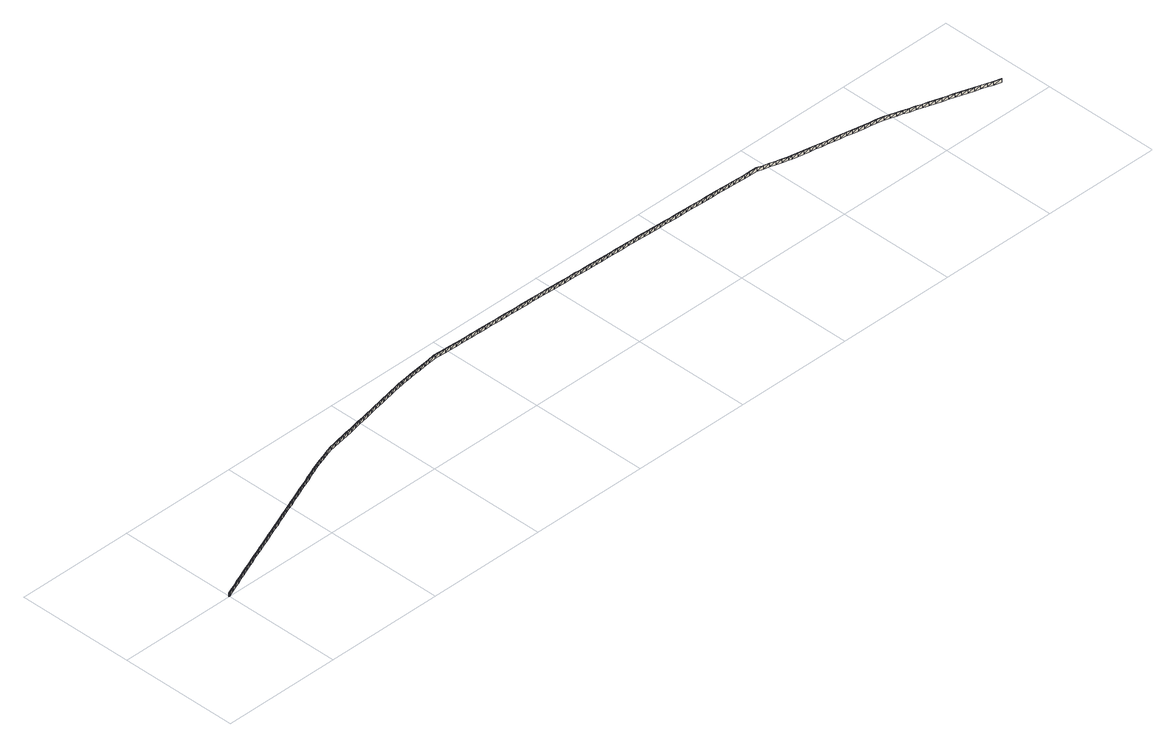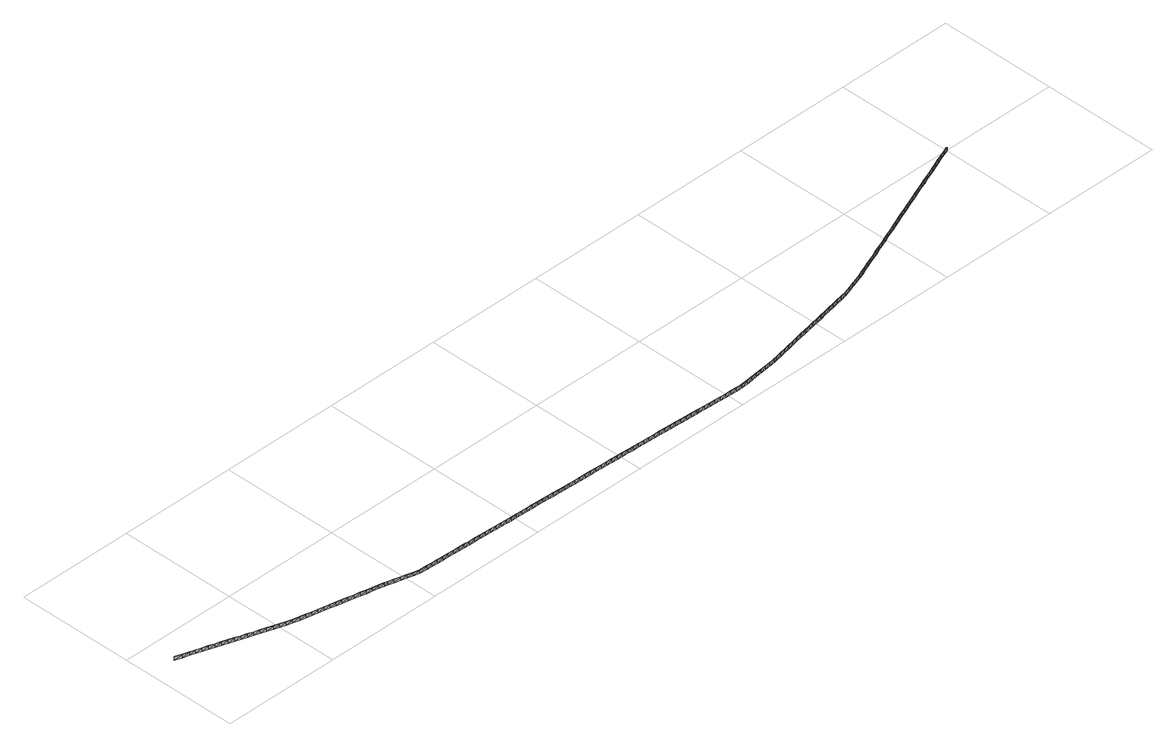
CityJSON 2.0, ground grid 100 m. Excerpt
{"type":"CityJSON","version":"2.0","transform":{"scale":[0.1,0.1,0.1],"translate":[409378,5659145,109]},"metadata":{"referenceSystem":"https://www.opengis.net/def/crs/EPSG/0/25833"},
"CityObjects":{
"building1":{"type":"Building","attributes":{"Art":1000,"Stand_DGM":"2016","Stand_Basis-DLM":"2021","Gemeindeschluessel":"14612000","ObjektHoehe":3,"Stand_Laserscan":"2016","BodenHoehe":0,"Stand_3D-Stadtmodell":"2023","Geometrietyp2DReferenz":2000,"AbsoluteHoehe":0,"measuredHeight":3,"function":"51009_1700","roofType":"9999"},"geometry":[{"type":"MultiSurface","lod":"2","boundaries":[[[0,1,2]],[[3,1,0]],[[4,3,0]],[[5,3,4]],[[6,5,4]],[[7,5,6]],[[8,7,6]],[[9,7,8]],[[10,9,8]],[[11,9,10]],[[12,11,10]],[[13,11,12]],[[14,13,12]],[[15,13,14]],[[16,15,14]],[[17,15,16]],[[18,17,16]],[[19,17,18]],[[20,19,18]],[[21,19,20]],[[22,21,20]],[[23,21,22]],[[24,23,22]],[[25,23,24]],[[26,25,24]],[[27,25,26]],[[28,27,26]],[[29,27,28]],[[30,29,28]],[[31,29,30]],[[32,31,30]],[[33,31,32]],[[34,33,32]],[[35,33,34]],[[36,35,34]],[[37,35,36]],[[38,37,36]],[[39,37,38]],[[40,39,38]],[[41,39,40]],[[42,41,40]],[[43,41,42]],[[44,43,42]],[[45,43,44]],[[46,45,44]],[[47,48,49]],[[50,48,47]],[[51,50,52]],[[53,50,51]],[[54,53,51]],[[55,53,54]],[[56,55,54]],[[57,55,56]],[[58,57,56]],[[59,57,58]],[[60,59,58]],[[61,59,60]],[[61,60,62]],[[63,61,62]],[[64,65,62]],[[66,65,64]],[[67,66,64]],[[68,66,67]],[[69,68,67]],[[70,68,69]],[[71,70,69]],[[72,70,71]],[[73,72,71]],[[74,72,73]],[[75,74,73]],[[76,74,75]],[[77,76,75]],[[78,76,77]],[[79,78,77]],[[80,78,79]],[[81,80,79]],[[82,80,81]],[[83,82,81]],[[84,82,83]],[[85,84,83]],[[86,84,85]],[[87,86,85]],[[88,86,87]],[[89,88,87]],[[90,88,89]],[[91,90,89]],[[92,90,91]],[[93,92,91]],[[94,92,93]],[[95,94,96]],[[97,98,99]],[[100,45,46]],[[99,100,46]],[[98,100,99]],[[101,98,97]],[[102,101,97]],[[103,101,102]],[[104,103,102]],[[105,103,104]],[[106,105,104]],[[107,105,106]],[[108,107,106]],[[109,107,108]],[[110,109,108]],[[111,109,110]],[[112,111,110]],[[113,111,112]],[[114,113,112]],[[115,113,114]],[[116,115,114]],[[117,115,116]],[[118,117,116]],[[119,117,118]],[[120,119,118]],[[121,119,120]],[[122,121,120]],[[123,121,122]],[[124,123,122]],[[125,123,124]],[[126,125,124]],[[127,125,126]],[[128,127,126]],[[129,127,128]],[[130,129,128]],[[131,129,130]],[[132,131,130]],[[133,131,132]],[[134,133,132]],[[135,133,134]],[[136,135,134]],[[137,135,136]],[[138,137,136]],[[139,137,138]],[[140,139,138]],[[141,139,140]],[[142,143,144]],[[144,141,140]],[[143,141,144]],[[145,143,142]],[[146,145,142]],[[147,145,146]],[[148,147,146]],[[149,147,148]],[[150,149,148]],[[151,149,150]],[[152,151,150]],[[153,151,152]],[[154,153,152]],[[155,153,154]],[[156,155,154]],[[157,155,156]],[[158,157,159]],[[160,157,158]],[[161,160,158]],[[162,160,161]],[[163,162,161]],[[164,162,163]],[[165,164,163]],[[166,164,165]],[[167,166,165]],[[168,166,167]],[[169,168,167]],[[170,168,169]],[[171,170,169]],[[172,170,171]],[[173,172,174]],[[175,172,173]],[[176,175,173]],[[177,175,176]],[[178,177,176]],[[179,177,178]],[[180,179,178]],[[181,179,180]],[[182,181,180]],[[183,181,182]],[[184,183,182]],[[185,183,184]],[[186,185,184]],[[187,185,186]],[[188,187,186]],[[189,190,191]],[[192,94,95]],[[191,192,95]],[[190,192,191]],[[193,190,189]],[[194,193,189]],[[195,193,194]],[[196,195,194]],[[197,195,196]],[[198,197,196]],[[199,197,198]],[[200,199,198]],[[201,199,200]],[[202,201,200]],[[203,201,202]],[[204,203,202]],[[205,203,204]],[[206,205,204]],[[207,205,206]],[[208,207,206]],[[209,207,208]],[[210,209,208]],[[211,209,210]],[[212,211,210]],[[213,211,212]],[[214,213,212]],[[215,213,214]],[[216,215,214]],[[217,215,216]],[[218,217,216]],[[219,217,218]],[[220,219,218]],[[221,219,220]],[[222,221,220]],[[223,221,222]],[[224,225,226]],[[225,187,188]],[[226,225,188]],[[227,224,226]],[[228,224,227]],[[229,228,227]],[[230,228,229]],[[231,230,229]],[[232,230,231]],[[233,232,231]],[[234,232,233]],[[235,234,233]],[[236,234,235]],[[237,236,235]],[[238,236,237]],[[239,238,237]],[[240,238,239]],[[241,240,239]],[[242,240,241]],[[243,242,241]],[[244,242,243]],[[245,244,243]],[[246,244,245]],[[247,246,245]],[[248,246,247]],[[249,248,247]],[[250,248,249]],[[251,250,249]],[[252,250,251]],[[253,252,251]],[[254,252,253]],[[255,254,253]],[[256,254,255]],[[257,256,255]],[[258,256,257]],[[259,258,257]],[[260,258,259]],[[261,260,259]],[[262,260,261]],[[263,262,261]],[[264,262,263]],[[265,264,263]],[[266,264,265]],[[267,266,265]],[[268,266,267]],[[269,270,271]],[[272,268,267]],[[270,268,272]],[[271,270,272]],[[273,269,271]],[[274,269,273]],[[275,274,273]],[[276,274,275]],[[277,276,275]],[[278,276,277]],[[279,278,277]],[[280,278,279]],[[281,280,279]],[[282,280,281]],[[283,282,281]],[[284,282,283]],[[285,284,283]],[[286,284,285]],[[287,286,285]],[[288,286,287]],[[289,288,287]],[[290,288,289]],[[291,290,289]],[[292,290,291]],[[293,292,291]],[[294,292,293]],[[295,294,293]],[[296,294,295]],[[297,296,295]],[[298,296,297]],[[299,298,297]],[[300,298,299]],[[301,300,299]],[[302,300,301]],[[303,302,301]],[[304,302,303]],[[305,304,303]],[[306,304,305]],[[307,306,305]],[[308,306,307]],[[309,308,307]],[[310,308,309]],[[311,312,313]],[[314,310,309]],[[312,310,314]],[[313,312,314]],[[315,311,313]],[[316,311,315]],[[317,316,315]],[[318,316,317]],[[319,318,317]],[[320,318,319]],[[321,320,319]],[[322,320,321]],[[323,322,321]],[[324,322,323]],[[325,324,323]],[[326,324,325]],[[49,326,325]],[[48,326,49]],[[327,328,81]],[[329,77,75]],[[330,327,79]],[[330,79,77]],[[327,81,79]],[[328,331,83]],[[328,83,81]],[[331,332,85]],[[331,85,83]],[[332,333,87]],[[332,87,85]],[[333,334,89]],[[333,89,87]],[[334,335,91]],[[334,91,89]],[[335,336,93]],[[335,93,91]],[[337,338,95]],[[337,95,96]],[[338,339,191]],[[338,191,95]],[[339,340,189]],[[339,189,191]],[[340,341,194]],[[340,194,189]],[[341,342,196]],[[341,196,194]],[[342,343,198]],[[342,198,196]],[[343,344,200]],[[343,200,198]],[[344,345,202]],[[344,202,200]],[[345,346,204]],[[345,204,202]],[[346,347,206]],[[346,206,204]],[[347,348,208]],[[347,208,206]],[[348,349,210]],[[348,210,208]],[[349,350,212]],[[349,212,210]],[[350,351,214]],[[350,214,212]],[[143,145,352]],[[139,353,354]],[[141,143,355]],[[141,355,353]],[[143,352,355]],[[145,147,356]],[[145,356,352]],[[147,149,357]],[[147,357,356]],[[149,151,358]],[[149,358,357]],[[151,153,359]],[[151,359,358]],[[153,155,360]],[[153,360,359]],[[155,157,361]],[[155,361,360]],[[157,160,362]],[[157,362,361]],[[160,162,363]],[[160,363,362]],[[162,164,364]],[[162,364,363]],[[164,166,365]],[[164,365,364]],[[166,168,366]],[[166,366,365]],[[168,170,367]],[[168,367,366]],[[170,172,368]],[[170,368,367]],[[172,175,369]],[[172,369,368]],[[175,177,370]],[[175,370,369]],[[177,179,371]],[[177,371,370]],[[179,181,372]],[[179,372,371]],[[181,183,373]],[[181,373,372]],[[183,185,374]],[[183,374,373]],[[185,187,375]],[[185,375,374]],[[187,225,376]],[[187,376,375]],[[225,224,377]],[[225,377,376]],[[224,228,378]],[[224,378,377]],[[228,230,379]],[[228,379,378]],[[230,232,380]],[[230,380,379]],[[232,234,381]],[[232,381,380]],[[234,236,382]],[[234,382,381]],[[236,238,383]],[[236,383,382]],[[238,240,384]],[[238,384,383]],[[240,242,385]],[[240,385,384]],[[242,244,386]],[[242,386,385]],[[244,246,387]],[[244,387,386]],[[246,248,388]],[[246,388,387]],[[248,250,389]],[[248,389,388]],[[250,252,390]],[[250,390,389]],[[252,254,391]],[[252,391,390]],[[254,256,392]],[[254,392,391]],[[256,258,393]],[[256,393,392]],[[258,260,394]],[[258,394,393]],[[260,262,395]],[[260,395,394]],[[262,264,396]],[[262,396,395]],[[264,266,397]],[[264,397,396]],[[266,268,398]],[[270,269,399]],[[266,398,397]],[[268,270,400]],[[268,400,398]],[[270,399,400]],[[269,274,401]],[[269,401,399]],[[274,276,402]],[[274,402,401]],[[276,278,403]],[[276,403,402]],[[278,280,404]],[[278,404,403]],[[280,282,405]],[[280,405,404]],[[282,284,406]],[[282,406,405]],[[284,286,407]],[[284,407,406]],[[286,288,408]],[[286,408,407]],[[288,290,409]],[[288,409,408]],[[290,292,410]],[[290,410,409]],[[292,294,411]],[[292,411,410]],[[294,296,412]],[[294,412,411]],[[296,298,413]],[[296,413,412]],[[298,300,414]],[[298,414,413]],[[300,302,415]],[[300,415,414]],[[302,304,416]],[[302,416,415]],[[304,306,417]],[[304,417,416]],[[306,308,418]],[[306,418,417]],[[308,310,419]],[[308,419,418]],[[310,312,420]],[[310,420,419]],[[312,311,421]],[[312,421,420]],[[311,316,422]],[[311,422,421]],[[316,318,423]],[[316,423,422]],[[318,320,424]],[[318,424,423]],[[320,322,425]],[[320,425,424]],[[322,324,426]],[[322,426,425]],[[324,326,427]],[[324,427,426]],[[326,48,428]],[[326,428,427]],[[48,50,429]],[[48,429,428]],[[50,53,430]],[[50,430,429]],[[53,55,431]],[[53,431,430]],[[55,57,432]],[[55,432,431]],[[57,59,433]],[[57,433,432]],[[59,61,434]],[[59,434,433]],[[61,63,435]],[[61,435,434]],[[65,66,436]],[[65,436,437]],[[66,68,438]],[[66,438,436]],[[68,70,439]],[[68,439,438]],[[70,72,440]],[[70,440,439]],[[72,74,441]],[[72,441,440]],[[74,76,442]],[[74,442,441]],[[76,78,443]],[[76,443,442]],[[78,80,444]],[[445,218,216]],[[351,445,216]],[[351,216,214]],[[445,446,218]],[[446,447,220]],[[446,220,218]],[[447,448,222]],[[447,222,220]],[[1,3,449]],[[1,449,450]],[[3,5,451]],[[3,451,449]],[[5,7,452]],[[5,452,451]],[[7,9,453]],[[7,453,452]],[[9,11,454]],[[9,454,453]],[[11,13,455]],[[11,455,454]],[[13,15,456]],[[82,84,457]],[[78,444,443]],[[80,82,458]],[[80,458,444]],[[82,457,458]],[[84,86,459]],[[84,459,457]],[[86,88,460]],[[86,460,459]],[[88,90,461]],[[88,461,460]],[[90,92,462]],[[90,462,461]],[[92,94,463]],[[92,463,462]],[[94,192,464]],[[94,464,463]],[[192,190,465]],[[192,465,464]],[[190,193,466]],[[190,466,465]],[[193,195,467]],[[193,467,466]],[[195,197,468]],[[195,468,467]],[[197,199,469]],[[197,469,468]],[[199,201,470]],[[199,470,469]],[[201,203,471]],[[201,471,470]],[[203,205,472]],[[203,472,471]],[[205,207,473]],[[205,473,472]],[[207,209,474]],[[207,474,473]],[[209,211,475]],[[209,475,474]],[[211,213,476]],[[211,476,475]],[[213,215,477]],[[213,477,476]],[[215,217,478]],[[215,478,477]],[[479,480,0]],[[479,0,2]],[[480,481,4]],[[480,4,0]],[[481,482,6]],[[481,6,4]],[[482,483,8]],[[482,8,6]],[[483,484,10]],[[483,10,8]],[[484,485,12]],[[484,12,10]],[[485,486,14]],[[485,14,12]],[[486,487,16]],[[486,16,14]],[[487,488,18]],[[487,18,16]],[[488,489,20]],[[488,20,18]],[[489,490,22]],[[489,22,20]],[[490,491,24]],[[490,24,22]],[[491,492,26]],[[491,26,24]],[[492,493,28]],[[492,28,26]],[[493,494,30]],[[493,30,28]],[[494,495,32]],[[494,32,30]],[[495,496,34]],[[495,34,32]],[[496,497,36]],[[496,36,34]],[[497,498,38]],[[497,38,36]],[[498,499,40]],[[498,40,38]],[[499,500,42]],[[499,42,40]],[[219,501,502]],[[217,219,502]],[[217,502,478]],[[219,221,501]],[[221,223,503]],[[221,503,501]],[[450,479,2]],[[450,2,1]],[[448,503,223]],[[448,223,222]],[[504,505,46]],[[500,504,44]],[[500,44,42]],[[504,46,44]],[[505,506,99]],[[505,99,46]],[[506,507,97]],[[506,97,99]],[[507,508,102]],[[507,102,97]],[[508,509,104]],[[508,104,102]],[[509,510,106]],[[509,106,104]],[[510,511,108]],[[510,108,106]],[[511,512,110]],[[511,110,108]],[[512,513,112]],[[512,112,110]],[[513,514,114]],[[513,114,112]],[[514,515,116]],[[514,116,114]],[[515,516,118]],[[515,118,116]],[[516,517,120]],[[516,120,118]],[[517,518,122]],[[517,122,120]],[[518,519,124]],[[518,124,122]],[[519,520,126]],[[519,126,124]],[[520,521,128]],[[520,128,126]],[[521,522,130]],[[521,130,128]],[[522,523,132]],[[522,132,130]],[[523,524,134]],[[523,134,132]],[[524,525,136]],[[524,136,134]],[[525,526,138]],[[527,528,144]],[[525,138,136]],[[526,527,140]],[[526,140,138]],[[527,144,140]],[[528,529,142]],[[528,142,144]],[[529,530,146]],[[529,146,142]],[[530,531,148]],[[530,148,146]],[[531,532,150]],[[531,150,148]],[[532,533,152]],[[532,152,150]],[[533,534,154]],[[533,154,152]],[[534,535,156]],[[534,156,154]],[[536,537,158]],[[536,158,159]],[[537,538,161]],[[537,161,158]],[[538,539,163]],[[538,163,161]],[[539,540,165]],[[539,165,163]],[[540,541,167]],[[540,167,165]],[[541,542,169]],[[541,169,167]],[[542,543,171]],[[542,171,169]],[[544,545,173]],[[544,173,174]],[[545,546,176]],[[545,176,173]],[[546,547,178]],[[546,178,176]],[[547,548,180]],[[547,180,178]],[[548,549,182]],[[548,182,180]],[[549,550,184]],[[549,184,182]],[[551,188,186]],[[550,551,186]],[[550,186,184]],[[551,552,188]],[[552,553,226]],[[552,226,188]],[[553,554,227]],[[553,227,226]],[[554,555,229]],[[554,229,227]],[[555,556,231]],[[555,231,229]],[[556,557,233]],[[556,233,231]],[[557,558,235]],[[557,235,233]],[[558,559,237]],[[558,237,235]],[[559,560,239]],[[559,239,237]],[[560,561,241]],[[560,241,239]],[[561,562,243]],[[561,243,241]],[[562,563,245]],[[562,245,243]],[[563,564,247]],[[563,247,245]],[[564,565,249]],[[564,249,247]],[[565,566,251]],[[565,251,249]],[[566,567,253]],[[566,253,251]],[[567,568,255]],[[567,255,253]],[[568,569,257]],[[568,257,255]],[[569,570,259]],[[569,259,257]],[[570,571,261]],[[570,261,259]],[[571,572,263]],[[571,263,261]],[[572,573,265]],[[574,575,272]],[[572,265,263]],[[573,574,267]],[[573,267,265]],[[574,272,267]],[[575,576,271]],[[575,271,272]],[[576,577,273]],[[576,273,271]],[[577,578,275]],[[577,275,273]],[[578,579,277]],[[578,277,275]],[[579,580,279]],[[579,279,277]],[[580,581,281]],[[580,281,279]],[[581,582,283]],[[581,283,281]],[[582,583,285]],[[582,285,283]],[[583,584,287]],[[583,287,285]],[[584,585,289]],[[584,289,287]],[[585,586,291]],[[585,291,289]],[[586,587,293]],[[586,293,291]],[[587,588,295]],[[587,295,293]],[[588,589,297]],[[588,297,295]],[[589,590,299]],[[589,299,297]],[[590,591,301]],[[590,301,299]],[[591,592,303]],[[591,303,301]],[[592,593,305]],[[592,305,303]],[[593,594,307]],[[593,307,305]],[[594,595,309]],[[594,309,307]],[[13,456,455]],[[15,17,596]],[[15,596,456]],[[17,19,597]],[[17,597,596]],[[19,21,598]],[[19,598,597]],[[21,23,599]],[[21,599,598]],[[23,25,600]],[[23,600,599]],[[25,27,601]],[[25,601,600]],[[27,29,602]],[[27,602,601]],[[29,31,603]],[[29,603,602]],[[31,33,604]],[[31,604,603]],[[33,35,605]],[[33,605,604]],[[35,37,606]],[[35,606,605]],[[37,39,607]],[[37,607,606]],[[39,41,608]],[[39,608,607]],[[41,43,609]],[[41,609,608]],[[43,45,610]],[[43,610,609]],[[611,313,314]],[[595,611,314]],[[595,314,309]],[[611,612,313]],[[612,613,315]],[[612,315,313]],[[613,614,317]],[[613,317,315]],[[614,615,319]],[[614,319,317]],[[615,616,321]],[[615,321,319]],[[616,617,323]],[[616,323,321]],[[617,618,325]],[[617,325,323]],[[618,619,49]],[[618,49,325]],[[619,620,47]],[[619,47,49]],[[621,622,51]],[[621,51,52]],[[622,623,54]],[[622,54,51]],[[623,624,56]],[[623,56,54]],[[624,625,58]],[[624,58,56]],[[625,626,60]],[[625,60,58]],[[626,627,62]],[[626,62,60]],[[627,628,64]],[[627,64,62]],[[628,629,67]],[[628,67,64]],[[629,630,69]],[[629,69,67]],[[630,631,71]],[[630,71,69]],[[631,632,73]],[[631,73,71]],[[632,329,75]],[[632,75,73]],[[329,330,77]],[[45,633,610]],[[45,100,633]],[[100,98,634]],[[100,634,633]],[[98,101,635]],[[98,635,634]],[[101,103,636]],[[101,636,635]],[[103,105,637]],[[103,637,636]],[[105,107,638]],[[105,638,637]],[[107,109,639]],[[107,639,638]],[[109,111,640]],[[109,640,639]],[[111,113,641]],[[111,641,640]],[[113,115,642]],[[113,642,641]],[[115,117,643]],[[115,643,642]],[[117,119,644]],[[117,644,643]],[[119,121,645]],[[119,645,644]],[[121,123,646]],[[121,646,645]],[[123,125,647]],[[123,647,646]],[[125,127,648]],[[125,648,647]],[[127,129,649]],[[127,649,648]],[[129,131,650]],[[129,650,649]],[[131,133,651]],[[131,651,650]],[[133,135,652]],[[133,652,651]],[[135,137,653]],[[135,653,652]],[[137,139,354]],[[137,354,653]],[[139,141,353]],[[622,430,623]],[[620,428,429]],[[621,429,622]],[[622,429,430]],[[623,430,431]],[[623,431,624]],[[624,431,432]],[[624,432,625]],[[625,432,433]],[[625,433,626]],[[626,433,434]],[[626,434,627]],[[627,434,435]],[[437,628,627]],[[628,437,436]],[[628,436,629]],[[629,436,438]],[[629,438,630]],[[619,428,620]],[[631,440,632]],[[630,438,439]],[[630,439,631]],[[631,439,440]],[[632,440,441]],[[632,441,329]],[[329,441,442]],[[329,442,330]],[[330,442,443]],[[330,443,327]],[[327,443,444]],[[327,444,328]],[[328,444,458]],[[328,458,331]],[[331,458,457]],[[331,457,332]],[[332,457,459]],[[332,459,333]],[[333,459,460]],[[333,460,334]],[[334,460,461]],[[334,461,335]],[[335,461,462]],[[335,462,336]],[[479,450,480]],[[480,450,449]],[[480,449,481]],[[481,449,451]],[[481,451,482]],[[482,451,452]],[[482,452,483]],[[483,452,453]],[[483,453,484]],[[484,453,454]],[[484,454,485]],[[485,454,455]],[[485,455,486]],[[486,455,456]],[[486,456,487]],[[487,456,596]],[[487,596,488]],[[488,596,597]],[[488,597,489]],[[489,597,598]],[[489,598,490]],[[490,598,599]],[[490,599,491]],[[491,599,600]],[[491,600,492]],[[492,600,601]],[[492,601,493]],[[493,601,602]],[[493,602,494]],[[494,602,603]],[[494,603,495]],[[495,603,604]],[[495,604,496]],[[496,604,605]],[[496,605,497]],[[498,607,499]],[[497,605,606]],[[497,606,498]],[[498,606,607]],[[499,607,608]],[[499,608,500]],[[500,608,609]],[[500,609,504]],[[504,609,610]],[[504,610,505]],[[505,610,633]],[[505,633,506]],[[506,633,634]],[[506,634,507]],[[507,634,635]],[[507,635,508]],[[508,635,636]],[[508,636,509]],[[509,636,637]],[[509,637,510]],[[510,637,638]],[[510,638,511]],[[511,638,639]],[[511,639,512]],[[512,639,640]],[[512,640,513]],[[513,640,641]],[[513,641,514]],[[514,641,642]],[[514,642,515]],[[515,642,643]],[[515,643,516]],[[516,643,644]],[[516,644,517]],[[517,644,645]],[[517,645,518]],[[518,645,646]],[[518,646,519]],[[519,646,647]],[[519,647,520]],[[520,647,648]],[[520,648,521]],[[521,648,649]],[[521,649,522]],[[522,649,650]],[[523,651,524]],[[522,650,523]],[[523,650,651]],[[524,651,652]],[[524,652,525]],[[525,652,653]],[[525,653,526]],[[526,653,354]],[[526,354,527]],[[527,354,353]],[[527,353,528]],[[528,353,355]],[[528,355,529]],[[529,355,352]],[[529,352,530]],[[530,352,356]],[[530,356,531]],[[531,356,357]],[[531,357,532]],[[532,357,358]],[[532,358,533]],[[533,358,359]],[[533,359,534]],[[534,359,360]],[[534,360,535]],[[535,360,361]],[[536,361,537]],[[537,361,362]],[[537,362,538]],[[538,362,363]],[[538,363,539]],[[539,363,364]],[[539,364,540]],[[540,364,365]],[[540,365,541]],[[541,365,366]],[[541,366,542]],[[542,366,367]],[[542,367,543]],[[543,367,368]],[[544,368,545]],[[545,368,369]],[[545,369,546]],[[546,369,370]],[[546,370,547]],[[547,370,371]],[[547,371,548]],[[548,371,372]],[[548,372,549]],[[549,372,373]],[[549,373,550]],[[550,373,374]],[[550,374,551]],[[551,374,375]],[[551,375,552]],[[552,375,376]],[[552,376,553]],[[553,376,377]],[[553,377,554]],[[554,377,378]],[[554,378,555]],[[555,378,379]],[[555,379,556]],[[556,379,380]],[[556,380,557]],[[557,380,381]],[[557,381,558]],[[558,381,382]],[[558,382,559]],[[559,382,383]],[[561,384,385]],[[559,383,560]],[[560,383,384]],[[560,384,561]],[[561,385,562]],[[562,385,386]],[[562,386,563]],[[563,386,387]],[[563,387,564]],[[564,387,388]],[[564,388,565]],[[565,388,389]],[[565,389,566]],[[566,389,390]],[[566,390,567]],[[567,390,391]],[[567,391,568]],[[568,391,392]],[[568,392,569]],[[569,392,393]],[[569,393,570]],[[570,393,394]],[[570,394,571]],[[571,394,395]],[[571,395,572]],[[572,395,396]],[[572,396,573]],[[573,396,397]],[[573,397,574]],[[574,397,398]],[[574,398,575]],[[575,398,400]],[[575,400,576]],[[576,400,399]],[[576,399,577]],[[577,399,401]],[[577,401,578]],[[578,401,402]],[[578,402,579]],[[579,402,403]],[[579,403,580]],[[580,403,404]],[[580,404,581]],[[581,404,405]],[[581,405,582]],[[583,407,584]],[[582,405,406]],[[582,406,583]],[[583,406,407]],[[584,407,408]],[[584,408,585]],[[585,408,409]],[[585,409,586]],[[586,409,410]],[[586,410,587]],[[587,410,411]],[[587,411,588]],[[588,411,412]],[[588,412,589]],[[589,412,413]],[[589,413,590]],[[590,413,414]],[[590,414,591]],[[591,414,415]],[[591,415,592]],[[592,415,416]],[[592,416,593]],[[593,416,417]],[[593,417,594]],[[594,417,418]],[[594,418,595]],[[595,418,419]],[[595,419,611]],[[611,419,420]],[[611,420,612]],[[612,420,421]],[[612,421,613]],[[613,421,422]],[[613,422,614]],[[614,422,423]],[[614,423,615]],[[615,423,424]],[[615,424,616]],[[616,424,425]],[[616,425,617]],[[617,425,426]],[[617,426,618]],[[618,426,427]],[[618,427,619]],[[619,427,428]],[[337,463,338]],[[336,462,463]],[[338,463,464]],[[338,464,339]],[[339,464,465]],[[339,465,340]],[[340,465,466]],[[340,466,341]],[[341,466,467]],[[341,467,342]],[[342,467,468]],[[342,468,343]],[[343,468,469]],[[343,469,344]],[[344,469,470]],[[344,470,345]],[[345,470,471]],[[345,471,346]],[[346,471,472]],[[346,472,347]],[[347,472,473]],[[347,473,348]],[[348,473,474]],[[348,474,349]],[[349,474,475]],[[349,475,350]],[[350,475,476]],[[350,476,351]],[[351,476,477]],[[351,477,445]],[[445,477,478]],[[445,478,446]],[[446,478,502]],[[446,502,447]],[[447,502,501]],[[447,501,448]],[[448,501,503]]],"semantics":{"surfaces":[{"type":"RoofSurface"},{"type":"WallSurface"},{"type":"GroundSurface"}],"values":[0,0,0,0,0,0,0,0,0,0,0,0,0,0,0,0,0,0,0,0,0,0,0,0,0,0,0,0,0,0,0,0,0,0,0,0,0,0,0,0,0,0,0,0,0,0,0,0,0,0,0,0,0,0,0,0,0,0,0,0,0,0,0,0,0,0,0,0,0,0,0,0,0,0,0,0,0,0,0,0,0,0,0,0,0,0,0,0,0,0,0,0,0,0,0,0,0,0,0,0,0,0,0,0,0,0,0,0,0,0,0,0,0,0,0,0,0,0,0,0,0,0,0,0,0,0,0,0,0,0,0,0,0,0,0,0,0,0,0,0,0,0,0,0,0,0,0,0,0,0,0,0,0,0,0,0,0,0,0,0,0,0,0,0,0,0,0,0,0,0,0,0,0,0,0,0,0,0,0,0,0,0,0,0,0,0,0,0,0,0,0,0,0,0,0,0,0,0,0,0,0,0,0,0,0,0,0,0,0,0,0,0,0,0,0,0,0,0,0,0,0,0,0,0,0,0,0,0,0,0,0,0,0,0,0,0,0,0,0,0,0,0,0,0,0,0,0,0,0,0,0,0,0,0,0,0,0,0,0,0,0,0,0,0,0,0,0,0,0,0,0,0,0,0,0,0,0,0,0,0,0,0,0,0,0,0,0,0,0,0,0,0,0,0,0,0,0,0,0,0,0,0,0,0,0,0,0,0,0,0,0,0,0,0,0,0,0,0,0,0,1,1,1,1,1,1,1,1,1,1,1,1,1,1,1,1,1,1,1,1,1,1,1,1,1,1,1,1,1,1,1,1,1,1,1,1,1,1,1,1,1,1,1,1,1,1,1,1,1,1,1,1,1,1,1,1,1,1,1,1,1,1,1,1,1,1,1,1,1,1,1,1,1,1,1,1,1,1,1,1,1,1,1,1,1,1,1,1,1,1,1,1,1,1,1,1,1,1,1,1,1,1,1,1,1,1,1,1,1,1,1,1,1,1,1,1,1,1,1,1,1,1,1,1,1,1,1,1,1,1,1,1,1,1,1,1,1,1,1,1,1,1,1,1,1,1,1,1,1,1,1,1,1,1,1,1,1,1,1,1,1,1,1,1,1,1,1,1,1,1,1,1,1,1,1,1,1,1,1,1,1,1,1,1,1,1,1,1,1,1,1,1,1,1,1,1,1,1,1,1,1,1,1,1,1,1,1,1,1,1,1,1,1,1,1,1,1,1,1,1,1,1,1,1,1,1,1,1,1,1,1,1,1,1,1,1,1,1,1,1,1,1,1,1,1,1,1,1,1,1,1,1,1,1,1,1,1,1,1,1,1,1,1,1,1,1,1,1,1,1,1,1,1,1,1,1,1,1,1,1,1,1,1,1,1,1,1,1,1,1,1,1,1,1,1,1,1,1,1,1,1,1,1,1,1,1,1,1,1,1,1,1,1,1,1,1,1,1,1,1,1,1,1,1,1,1,1,1,1,1,1,1,1,1,1,1,1,1,1,1,1,1,1,1,1,1,1,1,1,1,1,1,1,1,1,1,1,1,1,1,1,1,1,1,1,1,1,1,1,1,1,1,1,1,1,1,1,1,1,1,1,1,1,1,1,1,1,1,1,1,1,1,1,1,1,1,1,1,1,1,1,1,1,1,1,1,1,1,1,1,1,1,1,1,1,1,1,1,1,1,1,1,1,1,1,1,1,1,1,1,1,1,1,1,1,1,1,1,1,1,1,1,1,1,1,1,1,1,1,1,1,1,1,1,1,1,1,1,1,1,1,1,1,1,1,1,1,1,1,1,1,1,1,1,1,1,1,1,1,1,1,1,1,1,1,1,1,1,1,1,1,1,1,1,1,1,1,1,1,1,1,1,1,1,1,1,1,1,1,1,1,1,1,1,1,1,1,1,1,1,1,1,1,1,1,1,1,1,1,1,1,1,1,1,1,1,1,1,1,1,1,1,1,1,1,1,1,1,1,1,1,1,1,1,1,1,1,1,1,1,1,1,1,1,1,1,1,1,1,1,1,1,1,1,1,1,1,1,1,1,1,1,1,1,1,1,1,1,1,1,1,1,1,1,1,1,1,1,1,1,1,1,1,1,1,1,1,1,1,1,1,1,1,1,1,1,1,1,1,1,1,1,1,1,1,1,1,1,1,1,1,1,1,1,1,1,1,1,1,1,1,1,1,1,2,2,2,2,2,2,2,2,2,2,2,2,2,2,2,2,2,2,2,2,2,2,2,2,2,2,2,2,2,2,2,2,2,2,2,2,2,2,2,2,2,2,2,2,2,2,2,2,2,2,2,2,2,2,2,2,2,2,2,2,2,2,2,2,2,2,2,2,2,2,2,2,2,2,2,2,2,2,2,2,2,2,2,2,2,2,2,2,2,2,2,2,2,2,2,2,2,2,2,2,2,2,2,2,2,2,2,2,2,2,2,2,2,2,2,2,2,2,2,2,2,2,2,2,2,2,2,2,2,2,2,2,2,2,2,2,2,2,2,2,2,2,2,2,2,2,2,2,2,2,2,2,2,2,2,2,2,2,2,2,2,2,2,2,2,2,2,2,2,2,2,2,2,2,2,2,2,2,2,2,2,2,2,2,2,2,2,2,2,2,2,2,2,2,2,2,2,2,2,2,2,2,2,2,2,2,2,2,2,2,2,2,2,2,2,2,2,2,2,2,2,2,2,2,2,2,2,2,2,2,2,2,2,2,2,2,2,2,2,2,2,2,2,2,2,2,2,2,2,2,2,2,2,2,2,2,2,2,2,2,2,2,2,2,2,2,2,2,2,2,2,2,2,2,2,2,2,2,2,2,2,2,2,2,2,2,2,2,2,2,2,2,2,2,2,2,2,2,2,2,2,2,2,2,2,2,2,2,2,2,2,2,2,2,2,2,2,2,2,2]}}]}
},
"vertices":[
[50,20,31],[2,6,31],[4,1,31],[48,25,31],[97,39,32],[95,43,32],[143,57,33],[141,62,33],[189,76,33],[188,81,33],[236,95,33],[234,100,33],[282,114,34],[280,118,34],[329,132,34],[327,137,34],[375,151,34],[373,156,34],[421,170,35],[419,174,35],[468,188,34],[466,193,34],[514,207,34],[512,212,34],[560,226,34],[558,230,34],[607,244,34],[605,249,34],[653,263,34],[651,268,34],[699,282,34],[698,287,34],[746,301,35],[744,305,35],[792,319,33],[790,324,33],[839,338,33],[837,343,33],[885,357,32],[883,361,32],[931,375,32],[929,380,32],[978,394,34],[976,399,34],[1024,413,32],[1022,417,32],[1070,431,32],[5905,753,42],[5835,760,41],[5835,755,41],[5905,758,42],[5952,739,39],[5903,753,42],[5953,744,39],[6000,726,41],[6001,731,41],[6048,713,40],[6049,717,40],[6096,699,39],[6098,704,39],[6144,686,39],[6146,691,39],[6170,679,39],[6172,683,39],[6219,669,40],[6171,684,39],[6220,674,40],[6268,659,40],[6269,664,40],[6317,649,39],[6318,654,39],[6367,639,42],[6368,644,42],[6416,629,41],[6417,634,41],[6465,619,42],[6466,624,42],[6514,609,44],[6515,614,44],[6563,599,43],[6564,604,43],[6612,590,46],[6613,595,46],[6661,580,45],[6662,585,45],[6710,570,45],[6711,575,45],[6759,560,45],[6760,565,45],[6808,550,46],[6809,555,46],[6857,540,48],[6858,545,48],[6916,528,49],[6917,533,49],[6963,513,48],[6915,528,49],[1163,469,33],[1115,455,33],[1117,450,33],[1069,436,32],[1161,474,33],[1210,488,33],[1208,492,33],[1256,506,33],[1254,511,33],[1302,525,33],[1300,530,33],[1349,544,34],[1347,548,34],[1395,562,34],[1393,567,34],[1437,579,34],[1435,584,34],[1484,595,34],[1483,599,34],[1532,610,34],[1530,615,34],[1579,626,34],[1578,630,34],[1644,647,35],[1643,652,35],[1693,657,34],[1692,661,34],[1742,666,34],[1741,671,34],[1791,676,33],[1790,681,33],[1840,686,33],[1839,691,33],[1889,695,32],[1888,700,32],[1938,705,32],[1937,710,32],[1987,715,32],[1986,720,32],[2036,725,32],[2035,729,32],[2085,734,32],[2084,739,32],[2134,744,32],[2133,749,32],[2232,763,32],[2182,759,33],[2183,754,33],[2231,768,32],[2281,773,31],[2281,778,31],[2331,783,31],[2330,788,31],[2380,793,31],[2379,797,31],[2429,802,31],[2428,807,31],[2478,812,31],[2477,817,31],[2510,818,30],[2509,823,30],[2559,824,31],[2509,818,30],[2558,829,31],[2609,830,31],[2608,835,31],[2658,837,32],[2658,842,32],[2708,843,31],[2707,848,31],[2758,849,31],[2757,854,31],[2807,855,32],[2807,860,32],[2872,863,33],[2871,868,33],[2921,861,32],[2871,863,33],[2921,866,32],[2971,859,32],[2971,864,32],[3021,857,32],[3021,862,32],[3071,855,32],[3071,860,32],[3121,853,32],[3121,858,32],[3171,851,32],[3171,856,32],[3221,849,33],[3221,854,33],[3271,847,35],[7058,482,49],[7012,502,49],[7010,497,49],[6964,518,48],[7059,487,49],[7105,467,48],[7107,471,48],[7153,451,49],[7155,456,49],[7201,436,48],[7202,440,48],[7248,420,49],[7250,425,49],[7296,405,49],[7297,409,49],[7343,389,50],[7345,394,50],[7391,374,51],[7392,379,51],[7438,358,51],[7440,363,51],[7486,343,51],[7487,348,51],[7533,327,52],[7535,332,52],[7581,312,52],[7582,317,52],[7629,297,52],[7630,301,52],[7676,281,52],[7678,286,52],[7724,266,50],[7725,270,50],[7786,245,51],[7788,250,51],[3292,851,35],[3271,852,35],[3292,846,35],[3342,844,35],[3342,849,35],[3392,842,36],[3392,847,36],[3442,840,36],[3442,845,36],[3492,839,36],[3492,844,36],[3542,837,37],[3542,842,37],[3592,835,37],[3592,840,37],[3642,833,38],[3642,838,38],[3692,832,38],[3692,837,38],[3742,830,38],[3742,835,38],[3792,828,39],[3792,833,39],[3842,826,39],[3842,831,39],[3892,825,38],[3892,830,38],[3942,823,40],[3942,828,40],[3992,821,40],[3992,826,40],[4042,819,39],[4042,824,39],[4092,817,39],[4092,822,39],[4142,816,39],[4142,821,39],[4192,814,40],[4192,819,40],[4242,812,39],[4242,817,39],[4292,810,39],[4292,815,39],[4342,809,39],[4342,814,39],[4442,810,38],[4392,812,39],[4441,805,38],[4391,807,39],[4491,803,39],[4492,808,39],[4541,802,39],[4542,807,39],[4591,800,40],[4592,805,40],[4641,798,39],[4642,803,39],[4691,796,41],[4691,801,41],[4741,794,41],[4741,799,41],[4791,793,42],[4791,798,42],[4841,791,41],[4841,796,41],[4891,789,40],[4891,794,40],[4941,787,40],[4941,792,40],[4991,786,40],[4991,791,40],[5041,784,40],[5041,789,40],[5085,782,39],[5085,787,39],[5135,780,40],[5135,785,40],[5185,779,40],[5185,784,40],[5235,777,41],[5235,782,41],[5285,775,41],[5285,780,41],[5335,773,41],[5335,778,41],[5385,771,40],[5385,776,40],[5485,773,41],[5435,775,40],[5485,768,41],[5435,770,40],[5535,766,42],[5535,771,42],[5585,764,41],[5585,769,41],[5635,762,41],[5635,767,41],[5685,761,41],[5685,766,41],[5735,759,40],[5735,764,40],[5785,757,39],[5785,762,39],[6563,599,13],[6612,590,16],[6465,619,12],[6514,609,14],[6661,580,15],[6710,570,15],[6759,560,15],[6808,550,16],[6857,540,18],[6916,528,19],[6915,528,19],[6963,513,18],[7010,497,19],[7058,482,19],[7105,467,18],[7153,451,19],[7201,436,18],[7248,420,19],[7296,405,19],[7343,389,20],[7391,374,21],[7438,358,21],[7486,343,21],[7533,327,22],[7581,312,22],[2231,768,2],[2133,749,2],[2084,739,2],[2182,759,3],[2281,778,1],[2330,788,1],[2379,797,1],[2428,807,1],[2477,817,1],[2509,823,0],[2558,829,1],[2608,835,1],[2658,842,2],[2707,848,1],[2757,854,1],[2807,860,2],[2871,868,3],[2921,866,2],[2971,864,2],[3021,862,2],[3071,860,2],[3121,858,2],[3171,856,2],[3221,854,3],[3271,852,5],[3292,851,5],[3342,849,5],[3392,847,6],[3442,845,6],[3492,844,6],[3542,842,7],[3592,840,7],[3642,838,8],[3692,837,8],[3742,835,8],[3792,833,9],[3842,831,9],[3892,830,8],[3942,828,10],[3992,826,10],[4042,824,9],[4092,822,9],[4142,821,9],[4192,819,10],[4242,817,9],[4292,815,9],[4342,814,9],[4442,810,8],[4392,812,9],[4492,808,9],[4542,807,9],[4592,805,10],[4642,803,9],[4691,801,11],[4741,799,11],[4791,798,12],[4841,796,11],[4891,794,10],[4941,792,10],[4991,791,10],[5041,789,10],[5085,787,9],[5135,785,10],[5185,784,10],[5235,782,11],[5285,780,11],[5335,778,11],[5385,776,10],[5435,775,10],[5485,773,11],[5535,771,12],[5585,769,11],[5635,767,11],[5685,766,11],[5735,764,10],[5785,762,9],[5835,760,11],[5905,758,12],[5953,744,9],[6001,731,11],[6049,717,10],[6098,704,9],[6146,691,9],[6172,683,9],[6220,674,10],[6171,684,9],[6269,664,10],[6318,654,9],[6368,644,12],[6417,634,11],[6466,624,12],[6515,614,14],[6564,604,13],[7629,297,22],[7676,281,22],[7724,266,20],[7786,245,21],[48,25,1],[2,6,1],[95,43,2],[141,62,3],[188,81,3],[234,100,3],[280,118,4],[327,137,4],[6662,585,15],[6613,595,16],[6711,575,15],[6760,565,15],[6809,555,16],[6858,545,18],[6917,533,19],[6964,518,18],[7012,502,19],[7059,487,19],[7107,471,18],[7155,456,19],[7202,440,18],[7250,425,19],[7297,409,19],[7345,394,20],[7392,379,21],[7440,363,21],[7487,348,21],[7535,332,22],[7582,317,22],[7630,301,22],[4,1,1],[50,20,1],[97,39,2],[143,57,3],[189,76,3],[236,95,3],[282,114,4],[329,132,4],[375,151,4],[421,170,5],[468,188,4],[514,207,4],[560,226,4],[607,244,4],[653,263,4],[699,282,4],[746,301,5],[792,319,3],[839,338,3],[885,357,2],[931,375,2],[978,394,4],[7725,270,20],[7678,286,22],[7788,250,21],[1024,413,2],[1070,431,2],[1117,450,3],[1163,469,3],[1210,488,3],[1256,506,3],[1302,525,3],[1349,544,4],[1395,562,4],[1437,579,4],[1484,595,4],[1532,610,4],[1579,626,4],[1644,647,5],[1693,657,4],[1742,666,4],[1791,676,3],[1840,686,3],[1889,695,2],[1938,705,2],[1987,715,2],[2036,725,2],[2085,734,2],[2134,744,2],[2183,754,3],[2232,763,2],[2281,773,1],[2331,783,1],[2380,793,1],[2429,802,1],[2478,812,1],[2510,818,0],[2509,818,0],[2559,824,1],[2609,830,1],[2658,837,2],[2708,843,1],[2758,849,1],[2807,855,2],[2872,863,3],[2871,863,3],[2921,861,2],[2971,859,2],[3021,857,2],[3071,855,2],[3121,853,2],[3171,851,2],[3221,849,3],[3271,847,5],[3292,846,5],[3342,844,5],[3392,842,6],[3442,840,6],[3492,839,6],[3542,837,7],[3592,835,7],[3642,833,8],[3692,832,8],[3742,830,8],[3792,828,9],[3842,826,9],[3892,825,8],[3942,823,10],[3992,821,10],[4042,819,9],[4092,817,9],[4142,816,9],[4192,814,10],[4242,812,9],[4292,810,9],[4342,809,9],[4391,807,9],[4441,805,8],[4491,803,9],[4541,802,9],[4591,800,10],[4641,798,9],[4691,796,11],[4741,794,11],[4791,793,12],[4841,791,11],[4891,789,10],[4941,787,10],[4991,786,10],[5041,784,10],[5085,782,9],[5135,780,10],[5185,779,10],[5235,777,11],[5285,775,11],[5335,773,11],[5385,771,10],[373,156,4],[419,174,5],[466,193,4],[512,212,4],[558,230,4],[605,249,4],[651,268,4],[698,287,4],[744,305,5],[790,324,3],[837,343,3],[883,361,2],[929,380,2],[976,399,4],[1022,417,2],[5435,770,10],[5485,768,11],[5535,766,12],[5585,764,11],[5635,762,11],[5685,761,11],[5735,759,10],[5785,757,9],[5835,755,11],[5905,753,12],[5903,753,12],[5952,739,9],[6000,726,11],[6048,713,10],[6096,699,9],[6144,686,9],[6170,679,9],[6219,669,10],[6268,659,10],[6317,649,9],[6367,639,12],[6416,629,11],[1069,436,2],[1115,455,3],[1161,474,3],[1208,492,3],[1254,511,3],[1300,530,3],[1347,548,4],[1393,567,4],[1435,584,4],[1483,599,4],[1530,615,4],[1578,630,4],[1643,652,5],[1692,661,4],[1741,671,4],[1790,681,3],[1839,691,3],[1888,700,2],[1937,710,2],[1986,720,2],[2035,729,2]
]}
